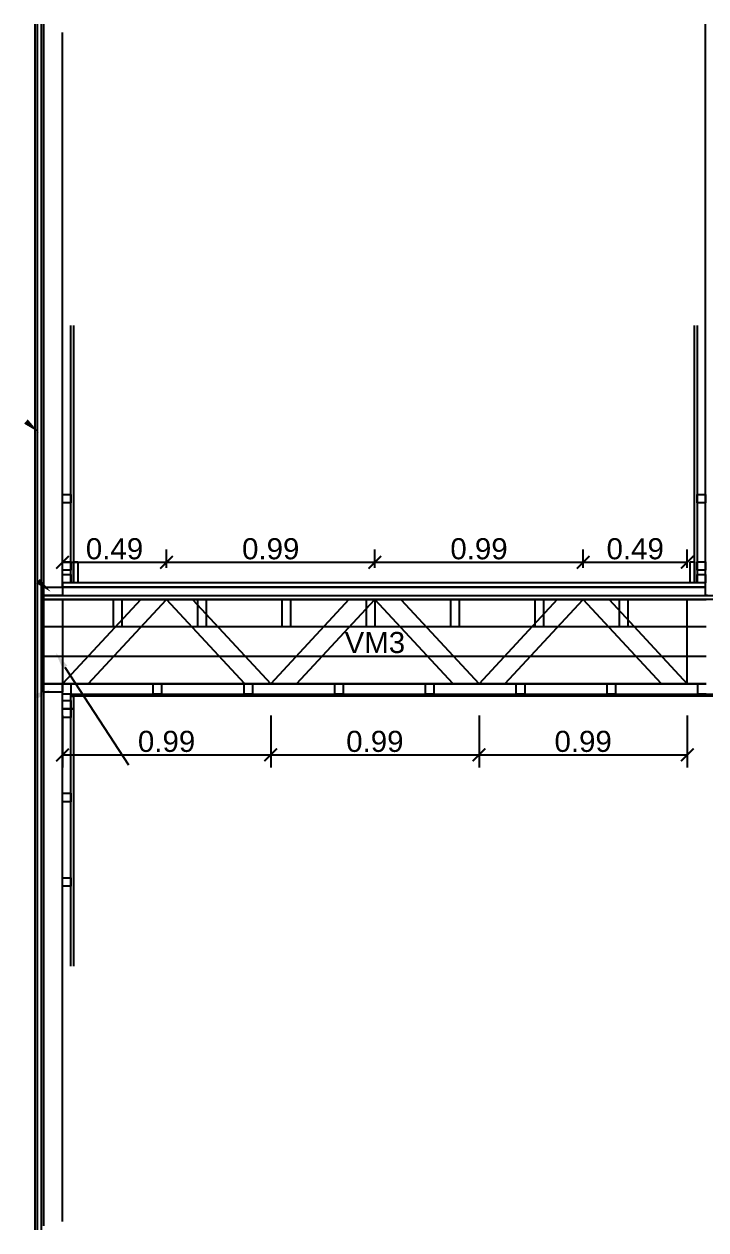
# Model space of a CAD drawing. Header units: millimetres. Extents: x 2924 to 6397, y 1567 to 1704.
# Drawn here: x 3158.67 to 3161.9, y 1618.65 to 1624.37 of the extents above; entities that cross this region are included whole.
import ezdxf

# ---------------------------------------------------------------- set-up
doc = ezdxf.new("R2010")
doc.units = ezdxf.units.MM
doc.header["$PDMODE"] = 35
doc.layers.get('Defpoints').update_dxf_attribs({"color": 230})
doc.layers.add('PT-MUROS', color=7, linetype='Continuous')
doc.styles.add('Arial10', font='arial.ttf', dxfattribs={"height": 0.1})
doc.styles.get("Standard").update_dxf_attribs({"font": 'arial.ttf'})
doc.dimstyles.new('COTA-1-50', dxfattribs={"dimtxt": 0.1, "dimasz": 0.06, "dimexe": 0.06, "dimexo": 0.15, "dimgap": 0.0125, "dimtad": 1, "dimzin": 0, "dimdsep": 46, "dimtxsty": 'Arial10', "dimblk1": 'ARCHTICK', "dimblk2": 'ARCHTICK', "dimsah": 1, "dimcen": 0.09, "dimclrd": 7, "dimclre": 7, "dimclrt": 7, "dimazin": 0, "dimtfac": 1, "dimtofl": 0, "dimtmove": 2, "dimatfit": 3, "dimldrblk": 'ARCHTICK', "dimfxl": 1, "dimtolj": 1, "dimtzin": 0, "dimarcsym": 0})

# ---------------------------------------------------------------- blocks, each defined once
blk = doc.blocks.new('_ARCHTICK')
at = {"color": 0, "linetype": 'ByBlock', "const_width": 0.15}
blk.add_lwpolyline([(-0.5, -0.5), (0.5, 0.5)], dxfattribs=at)
blk = doc.blocks.new('*D262')
at = {"layer": 'Defpoints', "color": 0, "transparency": 16777216}
for p in [(3159.8399, 1621.2407), (3160.8279, 1621.2407), (3160.8279, 1620.9033)]:
    blk.add_point(p, dxfattribs=at)
at = {"layer": 'PT-MUROS', "color": 7, "lineweight": -2, "transparency": 16777216}
for p, q in [((3159.8399, 1621.0907), (3159.8399, 1620.8433)), ((3160.8279, 1621.0907), (3160.8279, 1620.8433)), ((3159.8399, 1620.9033), (3160.8279, 1620.9033))]:
    blk.add_line(p, q, dxfattribs=at)
at = {"layer": 'PT-MUROS', "color": 7, "lineweight": -2, "transparency": 16777216, "xscale": 0.06, "yscale": 0.06, "zscale": 0.06, "rotation": 180}
blk.add_blockref('_ARCHTICK', (3159.8399, 1620.9033), dxfattribs=at)
at = {"layer": 'PT-MUROS', "color": 7, "lineweight": -2, "transparency": 16777216, "xscale": 0.06, "yscale": 0.06, "zscale": 0.06}
blk.add_blockref('_ARCHTICK', (3160.8279, 1620.9033), dxfattribs=at)
at = {"layer": 'PT-MUROS', "color": 7, "transparency": 16777216, "insert": (3160.3339, 1620.9668), "char_height": 0.1, "attachment_point": 5, "style": 'Arial10'}
blk.add_mtext('\\A1;0.99', dxfattribs=at)
blk = doc.blocks.new('*D263')
at = {"layer": 'Defpoints', "color": 0, "transparency": 16777216}
for p in [(3160.8279, 1621.2407), (3161.8159, 1621.2407), (3161.8159, 1620.9033)]:
    blk.add_point(p, dxfattribs=at)
at = {"layer": 'PT-MUROS', "color": 7, "lineweight": -2, "transparency": 16777216}
for p, q in [((3160.8279, 1621.0907), (3160.8279, 1620.8433)), ((3161.8159, 1621.0907), (3161.8159, 1620.8433)), ((3160.8279, 1620.9033), (3161.8159, 1620.9033))]:
    blk.add_line(p, q, dxfattribs=at)
at = {"layer": 'PT-MUROS', "color": 7, "lineweight": -2, "transparency": 16777216, "xscale": 0.06, "yscale": 0.06, "zscale": 0.06, "rotation": 180}
blk.add_blockref('_ARCHTICK', (3160.8279, 1620.9033), dxfattribs=at)
at = {"layer": 'PT-MUROS', "color": 7, "lineweight": -2, "transparency": 16777216, "xscale": 0.06, "yscale": 0.06, "zscale": 0.06}
blk.add_blockref('_ARCHTICK', (3161.8159, 1620.9033), dxfattribs=at)
at = {"layer": 'PT-MUROS', "color": 7, "transparency": 16777216, "insert": (3161.3219, 1620.9668), "char_height": 0.1, "attachment_point": 5, "style": 'Arial10'}
blk.add_mtext('\\A1;0.99', dxfattribs=at)
blk = doc.blocks.new('*D264')
at = {"layer": 'Defpoints', "color": 0, "transparency": 16777216}
for p in [(3158.8519, 1621.2407), (3159.8399, 1621.2407), (3159.8399, 1620.9033)]:
    blk.add_point(p, dxfattribs=at)
at = {"layer": 'PT-MUROS', "color": 7, "lineweight": -2, "transparency": 16777216}
for p, q in [((3158.8519, 1621.0907), (3158.8519, 1620.8433)), ((3159.8399, 1621.0907), (3159.8399, 1620.8433)), ((3158.8519, 1620.9033), (3159.8399, 1620.9033))]:
    blk.add_line(p, q, dxfattribs=at)
at = {"layer": 'PT-MUROS', "color": 7, "lineweight": -2, "transparency": 16777216, "xscale": 0.06, "yscale": 0.06, "zscale": 0.06, "rotation": 180}
blk.add_blockref('_ARCHTICK', (3158.8519, 1620.9033), dxfattribs=at)
at = {"layer": 'PT-MUROS', "color": 7, "lineweight": -2, "transparency": 16777216, "xscale": 0.06, "yscale": 0.06, "zscale": 0.06}
blk.add_blockref('_ARCHTICK', (3159.8399, 1620.9033), dxfattribs=at)
at = {"layer": 'PT-MUROS', "color": 7, "transparency": 16777216, "insert": (3159.3459, 1620.9668), "char_height": 0.1, "attachment_point": 5, "style": 'Arial10'}
blk.add_mtext('\\A1;0.99', dxfattribs=at)
blk = doc.blocks.new('*D273')
at = {"layer": 'Defpoints', "color": 0, "transparency": 16777216}
for p in [(3159.3459, 1621.8166), (3158.8519, 1621.6407), (3159.3459, 1621.6407)]:
    blk.add_point(p, dxfattribs=at)
at = {"layer": 'PT-MUROS', "color": 7, "lineweight": -2, "transparency": 16777216}
for p, q in [((3158.8519, 1621.7907), (3158.8519, 1621.8766)), ((3159.3459, 1621.7907), (3159.3459, 1621.8766)), ((3158.8519, 1621.8166), (3159.3459, 1621.8166))]:
    blk.add_line(p, q, dxfattribs=at)
at = {"layer": 'PT-MUROS', "color": 7, "lineweight": -2, "transparency": 16777216, "xscale": 0.06, "yscale": 0.06, "zscale": 0.06, "rotation": 180}
blk.add_blockref('_ARCHTICK', (3158.8519, 1621.8166), dxfattribs=at)
at = {"layer": 'PT-MUROS', "color": 7, "lineweight": -2, "transparency": 16777216, "xscale": 0.06, "yscale": 0.06, "zscale": 0.06}
blk.add_blockref('_ARCHTICK', (3159.3459, 1621.8166), dxfattribs=at)
at = {"layer": 'PT-MUROS', "color": 7, "transparency": 16777216, "insert": (3159.0989, 1621.8801), "char_height": 0.1, "attachment_point": 5, "style": 'Arial10'}
blk.add_mtext('\\A1;0.49', dxfattribs=at)
blk = doc.blocks.new('*D274')
at = {"layer": 'Defpoints', "color": 0, "transparency": 16777216}
for p in [(3160.3339, 1621.8166), (3159.3459, 1621.6407), (3160.3339, 1621.6407)]:
    blk.add_point(p, dxfattribs=at)
at = {"layer": 'PT-MUROS', "color": 7, "lineweight": -2, "transparency": 16777216}
for p, q in [((3159.3459, 1621.7907), (3159.3459, 1621.8766)), ((3160.3339, 1621.7907), (3160.3339, 1621.8766)), ((3159.3459, 1621.8166), (3160.3339, 1621.8166))]:
    blk.add_line(p, q, dxfattribs=at)
at = {"layer": 'PT-MUROS', "color": 7, "lineweight": -2, "transparency": 16777216, "xscale": 0.06, "yscale": 0.06, "zscale": 0.06, "rotation": 180}
blk.add_blockref('_ARCHTICK', (3159.3459, 1621.8166), dxfattribs=at)
at = {"layer": 'PT-MUROS', "color": 7, "lineweight": -2, "transparency": 16777216, "xscale": 0.06, "yscale": 0.06, "zscale": 0.06}
blk.add_blockref('_ARCHTICK', (3160.3339, 1621.8166), dxfattribs=at)
at = {"layer": 'PT-MUROS', "color": 7, "transparency": 16777216, "insert": (3159.8399, 1621.8801), "char_height": 0.1, "attachment_point": 5, "style": 'Arial10'}
blk.add_mtext('\\A1;0.99', dxfattribs=at)
blk = doc.blocks.new('*D275')
at = {"layer": 'Defpoints', "color": 0, "transparency": 16777216}
for p in [(3161.3219, 1621.8166), (3160.3339, 1621.6407), (3161.3219, 1621.6407)]:
    blk.add_point(p, dxfattribs=at)
at = {"layer": 'PT-MUROS', "color": 7, "lineweight": -2, "transparency": 16777216}
for p, q in [((3160.3339, 1621.7907), (3160.3339, 1621.8766)), ((3161.3219, 1621.7907), (3161.3219, 1621.8766)), ((3160.3339, 1621.8166), (3161.3219, 1621.8166))]:
    blk.add_line(p, q, dxfattribs=at)
at = {"layer": 'PT-MUROS', "color": 7, "lineweight": -2, "transparency": 16777216, "xscale": 0.06, "yscale": 0.06, "zscale": 0.06, "rotation": 180}
blk.add_blockref('_ARCHTICK', (3160.3339, 1621.8166), dxfattribs=at)
at = {"layer": 'PT-MUROS', "color": 7, "lineweight": -2, "transparency": 16777216, "xscale": 0.06, "yscale": 0.06, "zscale": 0.06}
blk.add_blockref('_ARCHTICK', (3161.3219, 1621.8166), dxfattribs=at)
at = {"layer": 'PT-MUROS', "color": 7, "transparency": 16777216, "insert": (3160.8279, 1621.8801), "char_height": 0.1, "attachment_point": 5, "style": 'Arial10'}
blk.add_mtext('\\A1;0.99', dxfattribs=at)
blk = doc.blocks.new('*D276')
at = {"layer": 'Defpoints', "color": 0, "transparency": 16777216}
for p in [(3161.8159, 1621.8166), (3161.3219, 1621.6407), (3161.8159, 1621.6407)]:
    blk.add_point(p, dxfattribs=at)
at = {"layer": 'PT-MUROS', "color": 7, "lineweight": -2, "transparency": 16777216}
for p, q in [((3161.3219, 1621.7907), (3161.3219, 1621.8766)), ((3161.8159, 1621.7907), (3161.8159, 1621.8766)), ((3161.3219, 1621.8166), (3161.8159, 1621.8166))]:
    blk.add_line(p, q, dxfattribs=at)
at = {"layer": 'PT-MUROS', "color": 7, "lineweight": -2, "transparency": 16777216, "xscale": 0.06, "yscale": 0.06, "zscale": 0.06, "rotation": 180}
blk.add_blockref('_ARCHTICK', (3161.3219, 1621.8166), dxfattribs=at)
at = {"layer": 'PT-MUROS', "color": 7, "lineweight": -2, "transparency": 16777216, "xscale": 0.06, "yscale": 0.06, "zscale": 0.06}
blk.add_blockref('_ARCHTICK', (3161.8159, 1621.8166), dxfattribs=at)
at = {"layer": 'PT-MUROS', "color": 7, "transparency": 16777216, "insert": (3161.5689, 1621.8801), "char_height": 0.1, "attachment_point": 5, "style": 'Arial10'}
blk.add_mtext('\\A1;0.49', dxfattribs=at)

msp = doc.modelspace()

# ---------------------------------------------------------------- linework, layer by layer
at = {"layer": 'PT-MUROS'}
for p, q in [((3158.7222, 1618.6512), (3158.7222, 1624.3682)), ((3158.7324, 1624.3682), (3158.7324, 1618.6512)), ((3158.7324, 1624.3682), (3158.7324, 1618.6512)), ((3158.7524, 1618.6712), (3158.7524, 1624.3682)), ((3158.7524, 1618.6512), (3158.7524, 1624.3682)), ((3158.7619, 1624.3682), (3158.7619, 1618.6712)), ((3158.7619, 1624.3282), (3158.7619, 1621.6987)), ((3158.8519, 1621.6987), (3158.8519, 1624.3282)), ((3161.9024, 1621.6587), (3161.9024, 1624.3682)), ((3158.8919, 1621.7187), (3158.8919, 1622.9387)), ((3158.9044, 1622.9387), (3158.9044, 1621.7187)), ((3161.8499, 1621.7187), (3161.8499, 1622.9387)), ((3161.8624, 1622.9387), (3161.8624, 1621.7187)), ((3158.8519, 1622.1387), (3158.8919, 1622.1387)), ((3158.8519, 1622.0987), (3158.8519, 1622.1387)), ((3158.8919, 1622.0987), (3158.8519, 1622.0987)), ((3158.8919, 1622.1387), (3158.8919, 1622.0987)), ((3161.8624, 1622.1387), (3161.9024, 1622.1387)), ((3161.8624, 1622.0987), (3161.8624, 1622.1387)), ((3161.9024, 1622.0987), (3161.8624, 1622.0987)), ((3161.9024, 1622.1387), (3161.9024, 1622.0987)), ((3158.8519, 1621.8187), (3158.8919, 1621.8187)), ((3158.8519, 1621.7787), (3158.8519, 1621.8187)), ((3158.8919, 1621.8187), (3158.8919, 1621.7787)), ((3158.9044, 1621.8187), (3158.9244, 1621.8187)), ((3158.9044, 1621.7187), (3158.9044, 1621.8187)), ((3158.9244, 1621.8187), (3158.9244, 1621.7187)), ((3161.8299, 1621.8187), (3161.8499, 1621.8187)), ((3161.8299, 1621.7187), (3161.8299, 1621.8187)), ((3161.8499, 1621.8187), (3161.8499, 1621.7187)), ((3161.8624, 1621.8187), (3161.9024, 1621.8187)), ((3161.8624, 1621.7787), (3161.8624, 1621.8187)), ((3161.9024, 1621.8187), (3161.9024, 1621.7787)), ((3158.8919, 1621.7787), (3158.8519, 1621.7787)), ((3158.8519, 1621.7587), (3158.8919, 1621.7587)), ((3158.8519, 1621.7187), (3158.8519, 1621.7587)), ((3158.8919, 1621.7587), (3158.8919, 1621.7187)), ((3161.9024, 1621.7787), (3161.8624, 1621.7787)), ((3161.8624, 1621.7587), (3161.9024, 1621.7587)), ((3161.8624, 1621.7187), (3161.8624, 1621.7587)), ((3161.9024, 1621.7587), (3161.9024, 1621.7187)), ((3158.7619, 1621.6987), (3158.8519, 1621.6987)), ((3158.7619, 1621.6587), (3158.7619, 1621.6987)), ((3158.7619, 1621.6987), (3158.8519, 1621.6987)), ((3161.9024, 1621.7187), (3158.8519, 1621.7187)), ((3158.8519, 1621.7187), (3158.8519, 1621.6987)), ((3158.8919, 1621.7187), (3158.8519, 1621.7187)), ((3161.9024, 1621.6987), (3158.8519, 1621.6987)), ((3158.8519, 1621.6987), (3158.8519, 1621.6587)), ((3158.8519, 1621.6987), (3161.9024, 1621.6987)), ((3158.8519, 1621.6987), (3158.8519, 1621.6587)), ((3158.9044, 1621.7187), (3158.8919, 1621.7187)), ((3158.9244, 1621.7187), (3158.9044, 1621.7187)), ((3161.8499, 1621.7187), (3161.8299, 1621.7187)), ((3161.8624, 1621.7187), (3161.8499, 1621.7187)), ((3161.9024, 1621.7187), (3161.8624, 1621.7187)), ((3161.9024, 1621.6987), (3161.9024, 1621.7187)), ((3161.9024, 1621.6587), (3161.9024, 1621.6987)), ((3158.7619, 1621.6587), (3165.4717, 1621.6587)), ((3158.7619, 1621.6407), (3158.7619, 1621.6587)), ((3158.8519, 1621.6587), (3158.7619, 1621.6587)), ((3165.4717, 1621.6407), (3158.7619, 1621.6407)), ((3161.9059, 1621.6407), (3158.7619, 1621.6407)), ((3158.7619, 1621.6407), (3158.7619, 1621.2407)), ((3158.7619, 1621.6407), (3158.8519, 1621.6407)), ((3158.7619, 1621.2407), (3158.7619, 1621.6407)), ((3158.7619, 1621.5107), (3158.7619, 1621.6407)), ((3158.7619, 1621.6407), (3161.9059, 1621.6407)), ((3158.7619, 1621.6407), (3158.8519, 1621.6407)), ((3158.7619, 1621.2407), (3158.7619, 1621.6407)), ((3158.8519, 1621.6587), (3161.9024, 1621.6587)), ((3158.8519, 1621.6407), (3158.8519, 1621.2407)), ((3159.2231, 1621.6407), (3158.8519, 1621.2407)), ((3158.8519, 1621.6407), (3158.8519, 1621.2407)), ((3158.9747, 1621.2407), (3159.3459, 1621.6407)), ((3159.0939, 1621.6407), (3159.1339, 1621.6407)), ((3159.0939, 1621.5107), (3159.0939, 1621.6407)), ((3159.1339, 1621.6407), (3159.1339, 1621.5107)), ((3159.3459, 1621.6407), (3159.2231, 1621.6407)), ((3159.3459, 1621.6407), (3159.4687, 1621.6407)), ((3159.7171, 1621.2407), (3159.3459, 1621.6407)), ((3159.4687, 1621.6407), (3159.8399, 1621.2407)), ((3159.4939, 1621.6407), (3159.5339, 1621.6407)), ((3159.4939, 1621.5107), (3159.4939, 1621.6407)), ((3159.5339, 1621.6407), (3159.5339, 1621.5107)), ((3160.2111, 1621.6407), (3159.8399, 1621.2407)), ((3159.8939, 1621.6407), (3159.9339, 1621.6407)), ((3159.8939, 1621.5107), (3159.8939, 1621.6407)), ((3159.9339, 1621.6407), (3159.9339, 1621.5107)), ((3159.9627, 1621.2407), (3160.3339, 1621.6407)), ((3160.3339, 1621.6407), (3160.2111, 1621.6407)), ((3160.2939, 1621.6407), (3160.3339, 1621.6407)), ((3160.2939, 1621.5107), (3160.2939, 1621.6407)), ((3160.3339, 1621.6407), (3160.4567, 1621.6407)), ((3160.7051, 1621.2407), (3160.3339, 1621.6407)), ((3160.3339, 1621.6407), (3160.3339, 1621.5107)), ((3160.4567, 1621.6407), (3160.8279, 1621.2407)), ((3160.6939, 1621.6407), (3160.7339, 1621.6407)), ((3160.6939, 1621.5107), (3160.6939, 1621.6407)), ((3160.7339, 1621.6407), (3160.7339, 1621.5107)), ((3161.1991, 1621.6407), (3160.8279, 1621.2407)), ((3160.9507, 1621.2407), (3161.3219, 1621.6407)), ((3161.0939, 1621.6407), (3161.1339, 1621.6407)), ((3161.0939, 1621.5107), (3161.0939, 1621.6407)), ((3161.1339, 1621.6407), (3161.1339, 1621.5107)), ((3161.3219, 1621.6407), (3161.1991, 1621.6407)), ((3161.3219, 1621.6407), (3161.4447, 1621.6407)), ((3161.6931, 1621.2407), (3161.3219, 1621.6407)), ((3161.4447, 1621.6407), (3161.8159, 1621.2407)), ((3161.4939, 1621.6407), (3161.5339, 1621.6407)), ((3161.4939, 1621.5107), (3161.4939, 1621.6407)), ((3161.5339, 1621.6407), (3161.5339, 1621.5107)), ((3161.8159, 1621.6407), (3161.9059, 1621.6407)), ((3161.8159, 1621.2407), (3161.8159, 1621.6407)), ((3161.9119, 1621.6587), (3161.9024, 1621.6587)), ((3161.9059, 1621.5107), (3158.7619, 1621.5107)), ((3159.1339, 1621.5107), (3159.0939, 1621.5107)), ((3159.5339, 1621.5107), (3159.4939, 1621.5107)), ((3159.9339, 1621.5107), (3159.8939, 1621.5107)), ((3160.3339, 1621.5107), (3160.2939, 1621.5107)), ((3160.7339, 1621.5107), (3160.6939, 1621.5107)), ((3161.1339, 1621.5107), (3161.0939, 1621.5107)), ((3161.5339, 1621.5107), (3161.4939, 1621.5107)), ((3158.7619, 1621.2407), (3158.7619, 1621.3707)), ((3158.7619, 1621.3707), (3161.9059, 1621.3707)), ((3158.7619, 1621.2407), (3158.8519, 1621.2407)), ((3158.7619, 1621.2007), (3158.7619, 1621.2407)), ((3158.7619, 1621.2407), (3161.9059, 1621.2407)), ((3158.8519, 1621.2407), (3158.7619, 1621.2407)), ((3161.9059, 1621.2407), (3158.7619, 1621.2407)), ((3158.8519, 1621.2407), (3158.7619, 1621.2407)), ((3158.8519, 1621.2412), (3158.8919, 1621.2412)), ((3158.8519, 1621.1912), (3158.8519, 1621.2412)), ((3158.8519, 1621.2407), (3158.8519, 1621.2007)), ((3158.8519, 1621.2407), (3158.9747, 1621.2407)), ((3158.8919, 1621.2412), (3158.8919, 1621.1912)), ((3159.2818, 1621.2412), (3159.3218, 1621.2412)), ((3159.2818, 1621.1912), (3159.2818, 1621.2412)), ((3159.3218, 1621.2412), (3159.3218, 1621.1912)), ((3159.7136, 1621.2412), (3159.7536, 1621.2412)), ((3159.7136, 1621.1912), (3159.7136, 1621.2412)), ((3159.8399, 1621.2407), (3159.7171, 1621.2407)), ((3159.7536, 1621.2412), (3159.7536, 1621.1912)), ((3159.8399, 1621.2407), (3159.9627, 1621.2407)), ((3160.1432, 1621.2407), (3160.1832, 1621.2407)), ((3160.1432, 1621.1907), (3160.1432, 1621.2407)), ((3160.1832, 1621.2407), (3160.1832, 1621.1907)), ((3160.5739, 1621.2407), (3160.6139, 1621.2407)), ((3160.5739, 1621.1907), (3160.5739, 1621.2407)), ((3160.6139, 1621.2407), (3160.6139, 1621.1907)), ((3160.8279, 1621.2407), (3160.7051, 1621.2407)), ((3160.8279, 1621.2407), (3160.9507, 1621.2407)), ((3161.0045, 1621.2407), (3161.0445, 1621.2407)), ((3161.0045, 1621.1907), (3161.0045, 1621.2407)), ((3161.0445, 1621.2407), (3161.0445, 1621.1907)), ((3161.4352, 1621.2407), (3161.4752, 1621.2407)), ((3161.4352, 1621.1907), (3161.4352, 1621.2407)), ((3161.4752, 1621.2407), (3161.4752, 1621.1907)), ((3161.8159, 1621.2407), (3161.6931, 1621.2407)), ((3161.9059, 1621.2407), (3161.8159, 1621.2407)), ((3161.8659, 1621.2407), (3161.9059, 1621.2407)), ((3161.8659, 1621.1907), (3161.8659, 1621.2407)), ((3158.8519, 1621.2007), (3158.7619, 1621.2007)), ((3158.8519, 1621.2007), (3158.7619, 1621.2007)), ((3158.7619, 1621.2007), (3158.7619, 1618.6912)), ((3158.8519, 1618.6912), (3158.8519, 1621.2007)), ((3158.8919, 1621.1912), (3158.8519, 1621.1912)), ((3158.8919, 1621.1907), (3165.4542, 1621.1907)), ((3158.8919, 1621.1812), (3158.8919, 1621.1907)), ((3165.4542, 1621.1812), (3158.8919, 1621.1812)), ((3158.8919, 1621.1812), (3158.9044, 1621.1812)), ((3158.8919, 1621.1212), (3158.8919, 1621.1812)), ((3158.9044, 1621.1812), (3158.9044, 1621.1212)), ((3159.3218, 1621.1912), (3159.2818, 1621.1912)), ((3159.7536, 1621.1912), (3159.7136, 1621.1912)), ((3160.1832, 1621.1907), (3160.1432, 1621.1907)), ((3160.6139, 1621.1907), (3160.5739, 1621.1907)), ((3161.0445, 1621.1907), (3161.0045, 1621.1907)), ((3161.4752, 1621.1907), (3161.4352, 1621.1907)), ((3161.9059, 1621.1907), (3161.8659, 1621.1907)), ((3158.8519, 1621.1612), (3158.8919, 1621.1612)), ((3158.8519, 1621.1212), (3158.8519, 1621.1612)), ((3158.8519, 1621.1212), (3158.8919, 1621.1212)), ((3158.8519, 1621.0812), (3158.8519, 1621.1212)), ((3158.8919, 1621.1212), (3158.8519, 1621.1212)), ((3158.8919, 1621.1612), (3158.8919, 1621.1212)), ((3158.8919, 1621.1212), (3158.8919, 1621.0812)), ((3158.8919, 1621.1212), (3158.9044, 1621.1212)), ((3158.8919, 1619.9012), (3158.8919, 1621.1212)), ((3158.9044, 1621.1212), (3158.8919, 1621.1212)), ((3158.9044, 1621.1212), (3158.9044, 1619.9012)), ((3158.8919, 1621.0812), (3158.8519, 1621.0812)), ((3158.8519, 1620.7212), (3158.8919, 1620.7212)), ((3158.8519, 1620.6812), (3158.8519, 1620.7212)), ((3158.8919, 1620.7212), (3158.8919, 1620.6812)), ((3158.8919, 1620.6812), (3158.8519, 1620.6812)), ((3158.8519, 1620.3212), (3158.8919, 1620.3212)), ((3158.8519, 1620.2812), (3158.8519, 1620.3212)), ((3158.8919, 1620.3212), (3158.8919, 1620.2812)), ((3158.8919, 1620.2812), (3158.8519, 1620.2812))]:
    msp.add_line(p, q, dxfattribs=at)
at = {"layer": 'PT-MUROS', "linetype": 'ByBlock', "lineweight": -2}
msp.add_lwpolyline([(3158.8637, 1621.3198), (3159.1648, 1620.8565)], dxfattribs=at)
at = {"layer": 'PT-MUROS'}
for points in [[(3158.6873, 1622.4941), (3158.7397, 1622.4322), (3158.67, 1622.4738)], [(3158.7443, 1621.7379), (3158.7967, 1621.676), (3158.727, 1621.7176)], [(3158.8525, 1621.3125), (3158.8201, 1621.3869), (3158.8749, 1621.3271)], [(3158.7185, 1621.1911), (3158.7963, 1621.2139), (3158.7301, 1621.1671)]]:
    msp.add_solid(points, dxfattribs=at)

# ---------------------------------------------------------------- texts
at = {"layer": 'PT-MUROS', "color": 3}
msp.add_text('VM3', height=0.1, dxfattribs=at).set_placement((3160.1903, 1621.3863))

# ---------------------------------------------------------------- dimensions: what is measured, and where the dimension line sits
at = {"layer": 'PT-MUROS'}
for base, p1, p2, picture, middle in [((3159.3459, 1621.8166), (3158.8519, 1621.6407), (3159.3459, 1621.6407), '*D273', (3159.0989, 1621.8801)), ((3160.3339, 1621.8166), (3159.3459, 1621.6407), (3160.3339, 1621.6407), '*D274', (3159.8399, 1621.8801)), ((3161.3219, 1621.8166), (3160.3339, 1621.6407), (3161.3219, 1621.6407), '*D275', (3160.8279, 1621.8801)), ((3161.8159, 1621.8166), (3161.3219, 1621.6407), (3161.8159, 1621.6407), '*D276', (3161.5689, 1621.8801)), ((3159.8399, 1620.9033), (3158.8519, 1621.2407), (3159.8399, 1621.2407), '*D264', (3159.3459, 1620.9668)), ((3160.8279, 1620.9033), (3159.8399, 1621.2407), (3160.8279, 1621.2407), '*D262', (3160.3339, 1620.9668)), ((3161.8159, 1620.9033), (3160.8279, 1621.2407), (3161.8159, 1621.2407), '*D263', (3161.3219, 1620.9668))]:
    dim = msp.add_linear_dim(base=base, p1=p1, p2=p2, dimstyle='COTA-1-50', override={"dimfxl": 0.5, "dimarcsym": 1}, dxfattribs=at)
    dim.commit()
    dim.dimension.update_dxf_attribs({"geometry": picture, "text_midpoint": middle})

doc.saveas('drawing.dxf')
